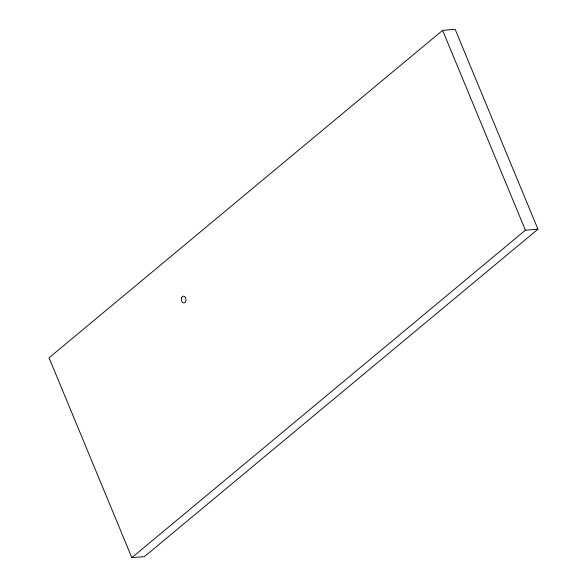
<?xml version="1.0" encoding="UTF-8"?>
<svg xmlns="http://www.w3.org/2000/svg" width="587" height="587" viewBox="0 0 587 587"><rect width="100%" height="100%" fill="white"/><g stroke="black" fill="none" stroke-linecap="round" stroke-linejoin="round"><path stroke-width="0.88" d="M442.613 30.348L49.059 357.806L131.84 557.65L144.387 556.652L537.941 229.194L455.16 29.35L442.613 30.348L525.402 230.192L537.941 229.194M131.84 557.65L525.402 230.192M181.625 297.756A3.419 2.319 85.5 0 0 183.775 302.951A3.419 2.319 85.5 0 0 185.646 297.895A3.419 2.319 85.5 0 0 181.625 297.756"/></g></svg>
